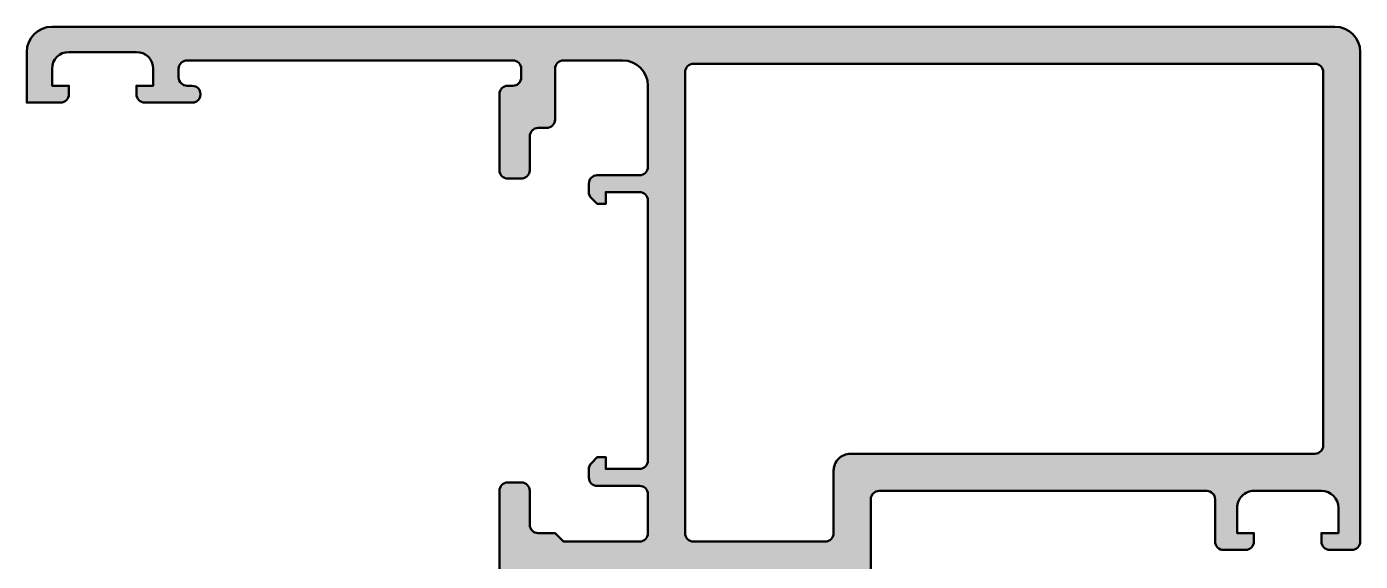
# Model space of a CAD drawing. Extents: x -50 to 29, y 0 to 92.5.
# Drawn here: x -50 to 29, y 60.8 to 92.5 of the extents above; entities that cross this region are included whole.
import ezdxf

# ---------------------------------------------------------------- set-up
doc = ezdxf.new("R2010")
doc.units = 0
doc.layers.add('0S-Alu contour', color=7, linetype='Continuous', lineweight=50)
doc.layers.add('0S-Alu hatch', color=252, linetype='Continuous', lineweight=25)

# ---------------------------------------------------------------- blocks, each defined once
blk = doc.blocks.new('445730__DF396F41_5BA2_40EE_A440_44711539AD17_')
at = {"layer": '0S-Alu hatch'}
h = blk.add_hatch(color=256, dxfattribs=at)
edge = h.paths.add_edge_path()
edge.add_line((28.99733229981626, 90.99999999999919), (28.99733229981626, 61.9999999999994))
edge.add_ellipse((28.49733229981626, 61.99999999999938), major_axis=(-0.5, 0), ratio=1, start_angle=90.00000000000318, end_angle=180, ccw=False)
edge.add_line((28.49733229981629, 61.49999999999938), (27.1973322998161, 61.49999999999937))
edge.add_ellipse((27.19733229981613, 61.99999999999942), major_axis=(-0.500000000000057, 0), ratio=1, start_angle=0, end_angle=89.9999999999967, ccw=False)
edge.add_line((26.69733229981608, 61.99999999999942), (26.69733229981609, 62.49999999999938))
edge.add_line((26.69733229981609, 62.49999999999938), (27.69733229981609, 62.49999999999937))
edge.add_line((27.69733229981609, 62.49999999999937), (27.69733229981609, 63.99999999999938))
edge.add_arc((26.69733229981609, 63.99999999999938), 1, 0, 90)
edge.add_line((26.69733229981609, 64.99999999999937), (22.69733229981609, 64.99999999999937))
edge.add_arc((22.69733229981607, 63.99999999999939), 0.9999999999999857, 89.9999999999992, 180)
edge.add_line((21.69733229981609, 63.99999999999939), (21.69733229981609, 62.49999999999937))
edge.add_line((21.69733229981609, 62.49999999999937), (22.69733229981609, 62.49999999999938))
edge.add_line((22.69733229981609, 62.49999999999938), (22.69733229981609, 61.99999999999938))
edge.add_ellipse((22.19733229981609, 61.99999999999938), major_axis=(-0.5, 0), ratio=1, start_angle=90, end_angle=180, ccw=False)
edge.add_line((22.19733229981609, 61.49999999999938), (20.89733229981592, 61.49999999999939))
edge.add_ellipse((20.8973322998159, 61.99999999999938), major_axis=(-0.4999999999999858, 0), ratio=1, start_angle=0, end_angle=90.00000000000318, ccw=False)
edge.add_line((20.39733229981591, 61.99999999999938), (20.39733229981635, 64.49999999999918))
edge.add_arc((19.89733229981626, 64.4999999999993), 0.5000000000000853, 0, 89.99999999998533)
edge.add_line((19.89733229981639, 64.99999999999939), (0.4973322998162289, 64.99999999999937))
edge.add_arc((0.4973322998162289, 64.49999999999942), 0.4999999999999574, 90, 180)
edge.add_line((-0.0026677001837285, 64.49999999999942), (-0.0026677001837143, 60.00000000000053))
edge.add_arc((0.0761687463594356, 59.73247940800702), 0.2788950563278326, 106.4198764194908, 181.1645893741013)
edge.add_line((-0.2026687001840095, 59.72681100000862), (-0.202668700184006, 59.27321700000864))
edge.add_arc((0.076199395459156, 59.26755634053161), 0.2789255417371428, 178.8371299271194, 253.5754054446469)
edge.add_line((-0.0026677001840017, 59.00001300000868), (-0.0026677001839985, 57.12000200000011))
edge.add_ellipse((-0.3026677001840099, 57.12000200000011), major_axis=(-0.3000000000000114, 0), ratio=1, start_angle=89.99999999999869, end_angle=180, ccw=False)
edge.add_line((-0.302667700184017, 56.8200020000001), (-1.282642019226791, 56.8200020000001))
edge.add_ellipse((-1.282642019226784, 57.12000200000011), major_axis=(-0.3000000000000114, 0), ratio=1, start_angle=0, end_angle=89.99999999999869, ccw=False)
edge.add_line((-1.582642019226796, 57.12000200000011), (-1.582642019226796, 59.88000000000001))
edge.add_arc((-1.70264201922685, 59.88000000000003), 0.1200000000000543, 0, 90)
edge.add_line((-1.70264201922685, 60.00000000000007), (-6.002667700183771, 60.00000000000007))
edge.add_arc((-6.002667700183813, 59.50000000000016), 0.4999999999999148, 89.99999999999511, 180)
edge.add_line((-6.502667700183728, 59.50000000000016), (-6.502667700183728, 58.80000000000013))
edge.add_line((-6.502667700183728, 58.80000000000013), (-5.121172242561385, 56.40717967697295))
edge.add_ellipse((-5.240787484832203, 56.33811978464876), major_axis=(-0.1381197846484469, 0), ratio=1, start_angle=86.27662505783582, end_angle=209.9999999999775, ccw=False)
edge.add_ellipse((-4.925059792792993, 61.18973758213719), major_axis=(-4.999999999999993, 0), ratio=1, start_angle=54.3723412633268, end_angle=86.276625057832, ccw=False)
edge.add_arc((-9.00266770018375, 55.50000000000074), 1.999999999999404, 54.37234126332697, 125.6276587366733)
edge.add_ellipse((-13.08027560757453, 61.18973758213719), major_axis=(-5.000000000000016, 0), ratio=1, start_angle=93.72337494217129, end_angle=125.62765873667331, ccw=False)
edge.add_ellipse((-12.76454791553506, 56.33811978464867), major_axis=(-0.1381197846483334, 0), ratio=1, start_angle=-30.000000000103, end_angle=93.7233749421789, ccw=False)
edge.add_line((-12.88416315780563, 56.40717967697305), (-11.50266770018373, 58.80000000000003))
edge.add_line((-11.50266770018373, 58.80000000000003), (-11.50266770018373, 59.50000000000028))
edge.add_arc((-12.00266770018361, 59.50000000000017), 0.4999999999998864, 0, 90.00000000001303)
edge.add_line((-12.00266770018373, 60.00000000000006), (-16.30269338114113, 60.00000000000016))
edge.add_arc((-16.30269338114113, 59.88000000000011), 0.1200000000000543, 90, 180)
edge.add_line((-16.42269338114119, 59.88000000000011), (-16.4226933811412, 57.1200020000001))
edge.add_ellipse((-16.72269338114121, 57.12000200000011), major_axis=(-0.3000000000000114, 0), ratio=1, start_angle=90.00000000000142, end_angle=180, ccw=False)
edge.add_line((-16.7226933811412, 56.8200020000001), (-17.70266770018398, 56.8200020000001))
edge.add_ellipse((-17.70266770018397, 57.12000200000011), major_axis=(-0.3000000000000114, 0), ratio=1, start_angle=0, end_angle=89.99999999999937, ccw=False)
edge.add_line((-18.00266770018398, 57.12000200000011), (-18.00266770018399, 59.00001300000868))
edge.add_arc((-18.08153479582713, 59.2675563405316), 0.2789255417371226, 286.4245945553505, 361.1628700728781)
edge.add_line((-17.80266670018399, 59.27321700000861), (-17.80266670018398, 59.72681100000864))
edge.add_arc((-18.08150414672708, 59.73247940800701), 0.2788950563274841, 358.8354106259022, 433.5801235805114)
edge.add_line((-18.00266770018404, 60.00000000000018), (-21.50266770018373, 60.00000000000006))
edge.add_ellipse((-21.50266770018374, 60.50000000000006), major_axis=(-0.5, 0), ratio=1, start_angle=0, end_angle=90.00000000000159, ccw=False)
edge.add_line((-22.00266770018374, 60.50000000000006), (-22.00266770018375, 65))
edge.add_ellipse((-21.50266770018357, 64.99999999999989), major_axis=(-0.5000000000001812, 0), ratio=1, start_angle=269.9999999999646, end_angle=360, ccw=False)
edge.add_line((-21.50266770018326, 65.50000000000007), (-20.70266770018359, 65.5))
edge.add_ellipse((-20.70266770018376, 64.9999999999998), major_axis=(-0.500000000000199, 0), ratio=1, start_angle=180, end_angle=269.99999999998045, ccw=False)
edge.add_line((-20.20266770018356, 64.9999999999998), (-20.20266770018356, 62.99999999999997))
edge.add_arc((-19.70266770018356, 62.99999999999997), 0.5000000000000036, 180, 270)
edge.add_line((-19.70266770018356, 62.49999999999997), (-18.70266770018363, 62.49999999999997))
edge.add_line((-18.70266770018363, 62.49999999999997), (-18.20266770018361, 61.99999999999995))
edge.add_line((-18.20266770018361, 61.99999999999995), (-13.70266770018351, 62.00000000000029))
edge.add_arc((-13.70266770018355, 62.50000000000028), 0.4999999999999858, 270.0000000000049, 360)
edge.add_line((-13.20266770018357, 62.50000000000028), (-13.20266770018356, 64.79999999999961))
edge.add_arc((-13.70266770018359, 64.79999999999964), 0.500000000000032, 0, 89.99999999999552)
edge.add_line((-13.70266770018355, 65.29999999999967), (-16.202667700184, 65.29999999999967))
edge.add_ellipse((-16.20266770018388, 65.79999999999981), major_axis=(-0.5000000000001421, 0), ratio=1, start_angle=0, end_angle=89.99999999998658, ccw=False)
edge.add_line((-16.70266770018402, 65.79999999999981), (-16.70266770018402, 66.27766912531519))
edge.add_ellipse((-16.20266770018245, 66.27766912531455), major_axis=(-0.5000000000015632, 0), ratio=1, start_angle=314.99999999993236, end_angle=360, ccw=False)
edge.add_line((-16.55622109077642, 66.63122251590934), (-16.20266770018342, 66.99999999999983))
edge.add_line((-16.20266770018342, 66.99999999999983), (-15.70266770018402, 66.99999999999983))
edge.add_line((-15.70266770018402, 66.99999999999983), (-15.70266770018402, 66.29999999999973))
edge.add_line((-15.70266770018402, 66.29999999999973), (-13.70266770018354, 66.29999999999973))
edge.add_arc((-13.70266770018355, 66.79999999999973), 0.5, 270.0000000000017, 360)
edge.add_line((-13.20266770018356, 66.79999999999973), (-13.20266770018342, 82.19999999999959))
edge.add_arc((-13.7026677001835, 82.19999999999958), 0.5000000000000853, 0, 90.00000000000448)
edge.add_line((-13.70266770018354, 82.69999999999965), (-15.70266770018401, 82.69999999999965))
edge.add_line((-15.70266770018401, 82.69999999999965), (-15.70266770018402, 81.99999999999953))
edge.add_line((-15.70266770018402, 81.99999999999953), (-16.20266770018357, 81.99999999999955))
edge.add_line((-16.20266770018357, 81.99999999999955), (-16.5562210907773, 82.3535533905933))
edge.add_ellipse((-16.20266770018403, 82.70710678118657), major_axis=(-0.499999999999994, 0), ratio=1, start_angle=0, end_angle=44.999999999998806, ccw=False)
edge.add_line((-16.70266770018402, 82.70710678118657), (-16.70266770018387, 83.19999999999975))
edge.add_ellipse((-16.20266770018399, 83.19999999999987), major_axis=(-0.4999999999998792, 0), ratio=1, start_angle=270.00000000003297, end_angle=360, ccw=False)
edge.add_line((-16.20266770018428, 83.69999999999976), (-13.70266770018356, 83.69999999999975))
edge.add_arc((-13.70266770018359, 84.19999999999978), 0.5000000000000285, 270.0000000000033, 360)
edge.add_line((-13.20266770018356, 84.19999999999978), (-13.20266770018357, 89.00000000000009))
edge.add_arc((-14.70266770018354, 89.00000000000011), 1.499999999999975, 0, 89.99999999999959)
edge.add_line((-14.70266770018353, 90.50000000000009), (-18.20266770018356, 90.49999999999993))
edge.add_arc((-18.20266770018365, 90.00000000000001), 0.4999999999999148, 89.99999999999022, 180)
edge.add_line((-18.70266770018357, 90.00000000000001), (-18.70266770018356, 87.00000000000011))
edge.add_ellipse((-19.20266770018366, 87.00000000000009), major_axis=(-0.5000000000000995, 0), ratio=1, start_angle=90.00000000001262, end_angle=180, ccw=False)
edge.add_line((-19.20266770018355, 86.5), (-19.70266770018356, 86.5))
edge.add_arc((-19.70266770018355, 85.99999999999999), 0.5000000000000142, 90.0000000000016, 180)
edge.add_line((-20.20266770018356, 85.99999999999999), (-20.20266770018356, 83.99999999999955))
edge.add_ellipse((-20.70266770018334, 83.99999999999977), major_axis=(-0.4999999999997727, 0), ratio=1, start_angle=89.99999999997351, end_angle=180, ccw=False)
edge.add_line((-20.70266770018357, 83.49999999999999), (-21.50266770018362, 83.49999999999999))
edge.add_ellipse((-21.50266770018366, 84.00000000000009), major_axis=(-0.5000000000000853, 0), ratio=1, start_angle=0, end_angle=90.00000000000489, ccw=False)
edge.add_line((-22.00266770018374, 84.00000000000009), (-22.00266770018329, 88.49999999999999))
edge.add_ellipse((-21.50266770018328, 88.50000000000009), major_axis=(-0.5000000000000071, 0), ratio=1, start_angle=269.99999999999636, end_angle=360, ccw=False)
edge.add_line((-21.50266770018325, 89.00000000000009), (-21.20266770018358, 89))
edge.add_arc((-21.20266770018339, 89.49999999999983), 0.4999999999998295, 269.9999999999789, 360)
edge.add_line((-20.70266770018356, 89.49999999999983), (-20.70266770018356, 89.99999999999946))
edge.add_arc((-21.20266770018387, 89.99999999999976), 0.5000000000003091, 0, 89.99999999996743)
edge.add_line((-21.20266770018359, 90.50000000000007), (-40.5026677001833, 90.49999999999955))
edge.add_arc((-40.50266770018356, 89.99999999999935), 0.500000000000199, 89.99999999997068, 180)
edge.add_line((-41.00266770018375, 89.99999999999935), (-41.00266770018374, 89.50000000000001))
edge.add_arc((-40.50266770018353, 89.49999999999982), 0.5000000000002061, 180, 269.9999999999731)
edge.add_line((-40.50266770018377, 88.99999999999962), (-40.20266770018356, 89.00000000000009))
edge.add_ellipse((-40.20266770018366, 88.50000000000006), major_axis=(-0.5000000000000285, 0), ratio=1, start_angle=89.99999999998857, end_angle=269.99999999998863, ccw=False)
edge.add_line((-40.20266770018376, 88.00000000000001), (-43.00266770018374, 87.99999999999945))
edge.add_ellipse((-43.00266770018359, 88.4999999999996), major_axis=(-0.5000000000001421, 0), ratio=1, start_angle=0, end_angle=89.99999999998448, ccw=False)
edge.add_line((-43.50266770018374, 88.4999999999996), (-43.50266770018374, 89))
edge.add_line((-43.50266770018374, 89), (-42.50266770018375, 89))
edge.add_line((-42.50266770018375, 89), (-42.50266770018374, 89.99999999999991))
edge.add_arc((-43.50266770018368, 90.00000000000006), 0.999999999999943, 0, 89.99999999999594)
edge.add_line((-43.50266770018361, 91), (-47.50266770018317, 91.00000000000006))
edge.add_arc((-47.5026677001831, 89.99999999999987), 1.000000000000184, 90.00000000000406, 180)
edge.add_line((-48.50266770018329, 89.99999999999987), (-48.50266770018375, 89))
edge.add_line((-48.50266770018375, 89), (-47.50266770018375, 89))
edge.add_line((-47.50266770018375, 89), (-47.50266770018375, 88.50000000000006))
edge.add_ellipse((-48.00266770018406, 88.49999999999984), major_axis=(-0.5000000000003199, 0), ratio=1, start_angle=90.00000000003422, end_angle=180, ccw=False)
edge.add_line((-48.00266770018377, 87.99999999999955), (-50.00266770018375, 87.99999999999999))
edge.add_line((-50.00266770018375, 87.99999999999999), (-50.00266770018374, 91.00000000000013))
edge.add_ellipse((-48.50266770018373, 91.00000000000006), major_axis=(-1.5, 0), ratio=1, start_angle=270.0000000000008, end_angle=360, ccw=False)
edge.add_line((-48.50266770018375, 92.50000000000007), (27.49733229981616, 92.4999999999993))
edge.add_ellipse((27.49733229981615, 90.99999999999919), major_axis=(-1.500000000000113, 0), ratio=1, start_angle=180, end_angle=269.99999999999943, ccw=False)
edge = h.paths.add_edge_path()
edge.add_ellipse((-1.202667700183539, 66.19999999999928), major_axis=(-1.000000000000021, 0), ratio=1, start_angle=269.9999999999996, end_angle=360, ccw=False)
edge.add_line((-1.202667700183532, 67.1999999999993), (26.29733229981647, 67.1999999999992))
edge.add_arc((26.29733229981647, 67.69999999999919), 0.4999999999999858, 270, 360)
edge.add_line((26.79733229981645, 67.6999999999992), (26.79733229981645, 89.79999999999912))
edge.add_arc((26.29733229981638, 89.79999999999916), 0.500000000000071, 0, 89.99999999999511)
edge.add_line((26.29733229981642, 90.29999999999922), (-10.50266770018357, 90.29999999999956))
edge.add_arc((-10.50266770018358, 89.79999999999964), 0.4999999999999148, 89.99999999999837, 180)
edge.add_line((-11.0026677001835, 89.79999999999964), (-11.0026677001835, 62.50000000000007))
edge.add_arc((-10.50266770018358, 62.50000000000021), 0.4999999999999219, 180, 270.0000000000008)
edge.add_line((-10.50266770018357, 62.00000000000029), (-2.702667700184015, 62.00000000000028))
edge.add_arc((-2.702667700184008, 62.5000000000003), 0.5000000000000142, 269.9999999999992, 360)
edge.add_line((-2.202667700183994, 62.5000000000003), (-2.20266770018356, 66.1999999999993))
at = {"layer": '0S-Alu contour', "color": 7}
for points in [[(-48.50266770018375, 92.50000000000007), (27.49733229981616, 92.4999999999993)], [(-48.00266770018377, 87.99999999999955), (-50.00266770018375, 87.99999999999999), (-50.00266770018374, 91.00000000000013)], [(-43.50266770018361, 91), (-47.50266770018317, 91.00000000000006)], [(28.99733229981626, 90.99999999999919), (28.99733229981626, 61.9999999999994)], [(-21.20266770018359, 90.50000000000007), (-40.5026677001833, 90.49999999999955)], [(-14.70266770018353, 90.50000000000009), (-18.20266770018356, 90.49999999999993)], [(26.29733229981642, 90.29999999999922), (-10.50266770018357, 90.29999999999956)], [(-48.50266770018329, 89.99999999999987), (-48.50266770018375, 89), (-47.50266770018375, 89), (-47.50266770018375, 88.50000000000006)], [(-43.50266770018374, 88.4999999999996), (-43.50266770018374, 89), (-42.50266770018375, 89), (-42.50266770018374, 89.99999999999991)], [(-41.00266770018375, 89.99999999999935), (-41.00266770018374, 89.50000000000001)], [(-20.70266770018356, 89.49999999999983), (-20.70266770018356, 89.99999999999946)], [(-18.70266770018357, 90.00000000000001), (-18.70266770018356, 87.00000000000011)], [(-11.0026677001835, 89.79999999999964), (-11.0026677001835, 62.50000000000007)], [(26.79733229981645, 67.6999999999992), (26.79733229981645, 89.79999999999912)], [(-40.50266770018377, 88.99999999999962), (-40.20266770018356, 89.00000000000009)], [(-22.00266770018374, 84.00000000000009), (-22.00266770018329, 88.49999999999999)], [(-21.50266770018325, 89.00000000000009), (-21.20266770018358, 89)], [(-13.20266770018356, 84.19999999999978), (-13.20266770018357, 89.00000000000009)], [(-40.20266770018376, 88.00000000000001), (-43.00266770018374, 87.99999999999945)], [(-19.20266770018355, 86.5), (-19.70266770018356, 86.5)], [(-20.20266770018356, 85.99999999999999), (-20.20266770018356, 83.99999999999955)], [(-20.70266770018357, 83.49999999999999), (-21.50266770018362, 83.49999999999999)], [(-16.70266770018402, 82.70710678118657), (-16.70266770018387, 83.19999999999975)], [(-16.20266770018428, 83.69999999999976), (-13.70266770018356, 83.69999999999975)], [(-13.70266770018354, 82.69999999999965), (-15.70266770018401, 82.69999999999965), (-15.70266770018402, 81.99999999999953), (-16.20266770018357, 81.99999999999955), (-16.5562210907773, 82.3535533905933)], [(-13.20266770018356, 66.79999999999973), (-13.20266770018342, 82.19999999999959)], [(-1.202667700183532, 67.1999999999993), (26.29733229981647, 67.1999999999992)], [(-16.55622109077642, 66.63122251590934), (-16.20266770018342, 66.99999999999983), (-15.70266770018402, 66.99999999999983), (-15.70266770018402, 66.29999999999973), (-13.70266770018354, 66.29999999999973)], [(-16.70266770018402, 65.79999999999981), (-16.70266770018402, 66.27766912531519)], [(-2.202667700183994, 62.5000000000003), (-2.20266770018356, 66.1999999999993)], [(-22.00266770018374, 60.50000000000006), (-22.00266770018375, 65)], [(-21.50266770018326, 65.50000000000007), (-20.70266770018359, 65.5)], [(-20.20266770018356, 64.9999999999998), (-20.20266770018356, 62.99999999999997)], [(-13.70266770018355, 65.29999999999967), (-16.202667700184, 65.29999999999967)], [(-13.20266770018357, 62.50000000000028), (-13.20266770018356, 64.79999999999961)], [(19.89733229981639, 64.99999999999939), (0.4973322998162289, 64.99999999999937)], [(26.69733229981609, 64.99999999999937), (22.69733229981609, 64.99999999999937)], [(-0.0026677001837285, 64.49999999999942), (-0.0026677001837143, 60.00000000000053)], [(20.39733229981591, 61.99999999999938), (20.39733229981635, 64.49999999999918)], [(21.69733229981609, 63.99999999999939), (21.69733229981609, 62.49999999999937), (22.69733229981609, 62.49999999999938), (22.69733229981609, 61.99999999999938)], [(26.69733229981608, 61.99999999999942), (26.69733229981609, 62.49999999999938), (27.69733229981609, 62.49999999999937), (27.69733229981609, 63.99999999999938)], [(-19.70266770018356, 62.49999999999997), (-18.70266770018363, 62.49999999999997), (-18.20266770018361, 61.99999999999995), (-13.70266770018351, 62.00000000000029)], [(-10.50266770018357, 62.00000000000029), (-2.702667700184015, 62.00000000000028)], [(22.19733229981609, 61.49999999999938), (20.89733229981592, 61.49999999999939)], [(28.49733229981629, 61.49999999999938), (27.1973322998161, 61.49999999999937)], [(-18.00266770018404, 60.00000000000018), (-21.50266770018373, 60.00000000000006)], [(-17.80266670018399, 59.27321700000861), (-17.80266670018398, 59.72681100000864)], [(-16.42269338114119, 59.88000000000011), (-16.4226933811412, 57.1200020000001)], [(-12.00266770018373, 60.00000000000006), (-16.30269338114113, 60.00000000000016)], [(-12.88416315780563, 56.40717967697305), (-11.50266770018373, 58.80000000000003), (-11.50266770018373, 59.50000000000028)], [(-6.502667700183728, 59.50000000000016), (-6.502667700183728, 58.80000000000013), (-5.121172242561385, 56.40717967697295)], [(-1.70264201922685, 60.00000000000007), (-6.002667700183771, 60.00000000000007)], [(-1.582642019226796, 57.12000200000011), (-1.582642019226796, 59.88000000000001)], [(-0.2026687001840095, 59.72681100000862), (-0.202668700184006, 59.27321700000864)], [(-18.00266770018398, 57.12000200000011), (-18.00266770018399, 59.00001300000868)], [(-0.0026677001840017, 59.00001300000868), (-0.0026677001839985, 57.12000200000011)], [(-16.7226933811412, 56.8200020000001), (-17.70266770018398, 56.8200020000001)], [(-0.302667700184017, 56.8200020000001), (-1.282642019226791, 56.8200020000001)]]:
    blk.add_lwpolyline(points, dxfattribs=at)
at = {"layer": '0S-Alu contour', "color": 7, "extrusion": (0, 0, -1)}
for centre, radius, start, end in [((48.50266770018373, 91.00000000000006), 1.5, 0, 89.9999999999992), ((-27.49733229981615, 90.99999999999919), 1.500000000000113, 90.00000000000055, 180), ((48.00266770018406, 88.49999999999984), 0.5000000000003199, 180, 269.9999999999658), ((43.00266770018359, 88.4999999999996), 0.5000000000001421, 270.0000000000155, 0), ((40.20266770018366, 88.50000000000006), 0.5000000000000285, 90.00000000001138, 270.0000000000114), ((21.50266770018328, 88.50000000000009), 0.5000000000000071, 0, 90.00000000000365), ((19.20266770018366, 87.00000000000009), 0.5000000000000995, 180, 269.9999999999874), ((21.50266770018366, 84.00000000000009), 0.5000000000000853, 269.9999999999951, 0), ((20.70266770018334, 83.99999999999977), 0.4999999999997727, 180, 270.0000000000265), ((16.20266770018399, 83.19999999999987), 0.4999999999998792, 0, 89.99999999996702), ((16.20266770018403, 82.70710678118657), 0.499999999999994, 315.0000000000012, 0), ((1.202667700183539, 66.19999999999928), 1.000000000000021, 0, 90.0000000000004), ((16.20266770018245, 66.27766912531455), 0.5000000000015632, 0, 45.00000000006764), ((16.20266770018388, 65.79999999999981), 0.5000000000001421, 270.0000000000134, 0), ((21.50266770018357, 64.99999999999989), 0.5000000000001812, 0, 90.0000000000354), ((20.70266770018376, 64.9999999999998), 0.500000000000199, 90.00000000001953, 180), ((-20.8973322998159, 61.99999999999938), 0.4999999999999858, 269.9999999999968, 0), ((-22.19733229981609, 61.99999999999938), 0.5, 180, 270), ((-27.19733229981613, 61.99999999999942), 0.500000000000057, 270.0000000000033, 0), ((-28.49733229981626, 61.99999999999938), 0.5, 180, 269.9999999999968), ((21.50266770018374, 60.50000000000006), 0.5, 269.9999999999984, 0), ((17.70266770018397, 57.12000200000011), 0.3000000000000114, 270.0000000000007, 0), ((16.72269338114121, 57.12000200000011), 0.3000000000000114, 180, 269.9999999999986), ((13.08027560757453, 61.18973758213719), 5.000000000000016, 234.3723412633267, 266.2766250578287), ((4.925059792792993, 61.18973758213719), 4.999999999999993, 273.723374942168, 305.6276587366732), ((1.282642019226784, 57.12000200000011), 0.3000000000000114, 270.0000000000013, 0), ((0.3026677001840099, 57.12000200000011), 0.3000000000000114, 180, 270.0000000000013), ((12.76454791553506, 56.33811978464867), 0.1381197846483334, 266.2766250578211, 30.00000000010312), ((5.240787484832203, 56.33811978464876), 0.138119784648447, 150.0000000000225, 273.7233749421642)]:
    blk.add_arc(centre, radius, start, end, dxfattribs=at)
at = {"layer": '0S-Alu contour', "color": 7}
for centre, radius, start, end in [((-47.5026677001831, 89.99999999999987), 1.000000000000184, 90.00000000000406, 180), ((-43.50266770018368, 90.00000000000006), 0.999999999999943, 0, 89.99999999999594), ((-40.50266770018356, 89.99999999999935), 0.500000000000199, 89.99999999997068, 180), ((-21.20266770018387, 89.99999999999976), 0.5000000000003091, 0, 89.99999999996743), ((-18.20266770018365, 90.00000000000001), 0.4999999999999148, 89.99999999999022, 180), ((-14.70266770018354, 89.00000000000011), 1.499999999999975, 0, 89.99999999999959), ((-10.50266770018358, 89.79999999999964), 0.4999999999999148, 89.99999999999837, 180), ((26.29733229981638, 89.79999999999916), 0.500000000000071, 0, 89.99999999999511), ((-40.50266770018353, 89.49999999999982), 0.5000000000002061, 180, 269.9999999999731), ((-21.20266770018339, 89.49999999999983), 0.4999999999998295, 269.9999999999789, 0), ((-19.70266770018355, 85.99999999999999), 0.5000000000000142, 90.0000000000016, 180), ((-13.70266770018359, 84.19999999999978), 0.5000000000000285, 270.0000000000033, 0), ((-13.7026677001835, 82.19999999999958), 0.5000000000000853, 0, 90.00000000000448), ((26.29733229981647, 67.69999999999919), 0.4999999999999858, 270, 0), ((-13.70266770018355, 66.79999999999973), 0.5, 270.0000000000017, 0), ((-13.70266770018359, 64.79999999999964), 0.500000000000032, 0, 89.99999999999552), ((0.4973322998162289, 64.49999999999942), 0.4999999999999574, 90, 180), ((19.89733229981626, 64.4999999999993), 0.5000000000000853, 0, 89.99999999998533), ((22.69733229981607, 63.99999999999939), 0.9999999999999857, 89.9999999999992, 180), ((26.69733229981609, 63.99999999999938), 1, 0, 90), ((-19.70266770018356, 62.99999999999997), 0.5000000000000036, 180, 270), ((-13.70266770018355, 62.50000000000028), 0.4999999999999858, 270.0000000000049, 0), ((-10.50266770018358, 62.50000000000021), 0.4999999999999219, 180, 270.0000000000008), ((-2.702667700184008, 62.5000000000003), 0.5000000000000142, 269.9999999999992, 0), ((-18.08150414672708, 59.73247940800701), 0.2788950563274841, 358.8354106259022, 73.58012358051145), ((-18.08153479582713, 59.2675563405316), 0.2789255417371226, 286.4245945553505, 1.162870072878075), ((-16.30269338114113, 59.88000000000011), 0.1200000000000543, 90, 180), ((-12.00266770018361, 59.50000000000017), 0.4999999999998864, 0, 90.00000000001303), ((-6.002667700183813, 59.50000000000016), 0.4999999999999148, 89.99999999999511, 180), ((-1.70264201922685, 59.88000000000003), 0.1200000000000543, 0, 90), ((0.0761687463594356, 59.73247940800702), 0.2788950563278326, 106.4198764194908, 181.1645893741013), ((0.076199395459156, 59.26755634053161), 0.2789255417371428, 178.8371299271194, 253.5754054446469), ((-9.00266770018375, 55.50000000000074), 1.999999999999404, 54.37234126332697, 125.6276587366733)]:
    blk.add_arc(centre, radius, start, end, dxfattribs=at)
blk = doc.blocks.new('197960__34276014_41FF_4FF8_A849_D52045081154_')
at = {"layer": '0S-Alu contour', "color": 7}
blk.add_blockref('445730__DF396F41_5BA2_40EE_A440_44711539AD17_', (0, 0), dxfattribs=at)

msp = doc.modelspace()

# ---------------------------------------------------------------- block references
at = {"layer": '0S-Alu contour', "color": 7}
msp.add_blockref('197960__34276014_41FF_4FF8_A849_D52045081154_', (0, 0), dxfattribs=at)

doc.saveas('drawing.dxf')
